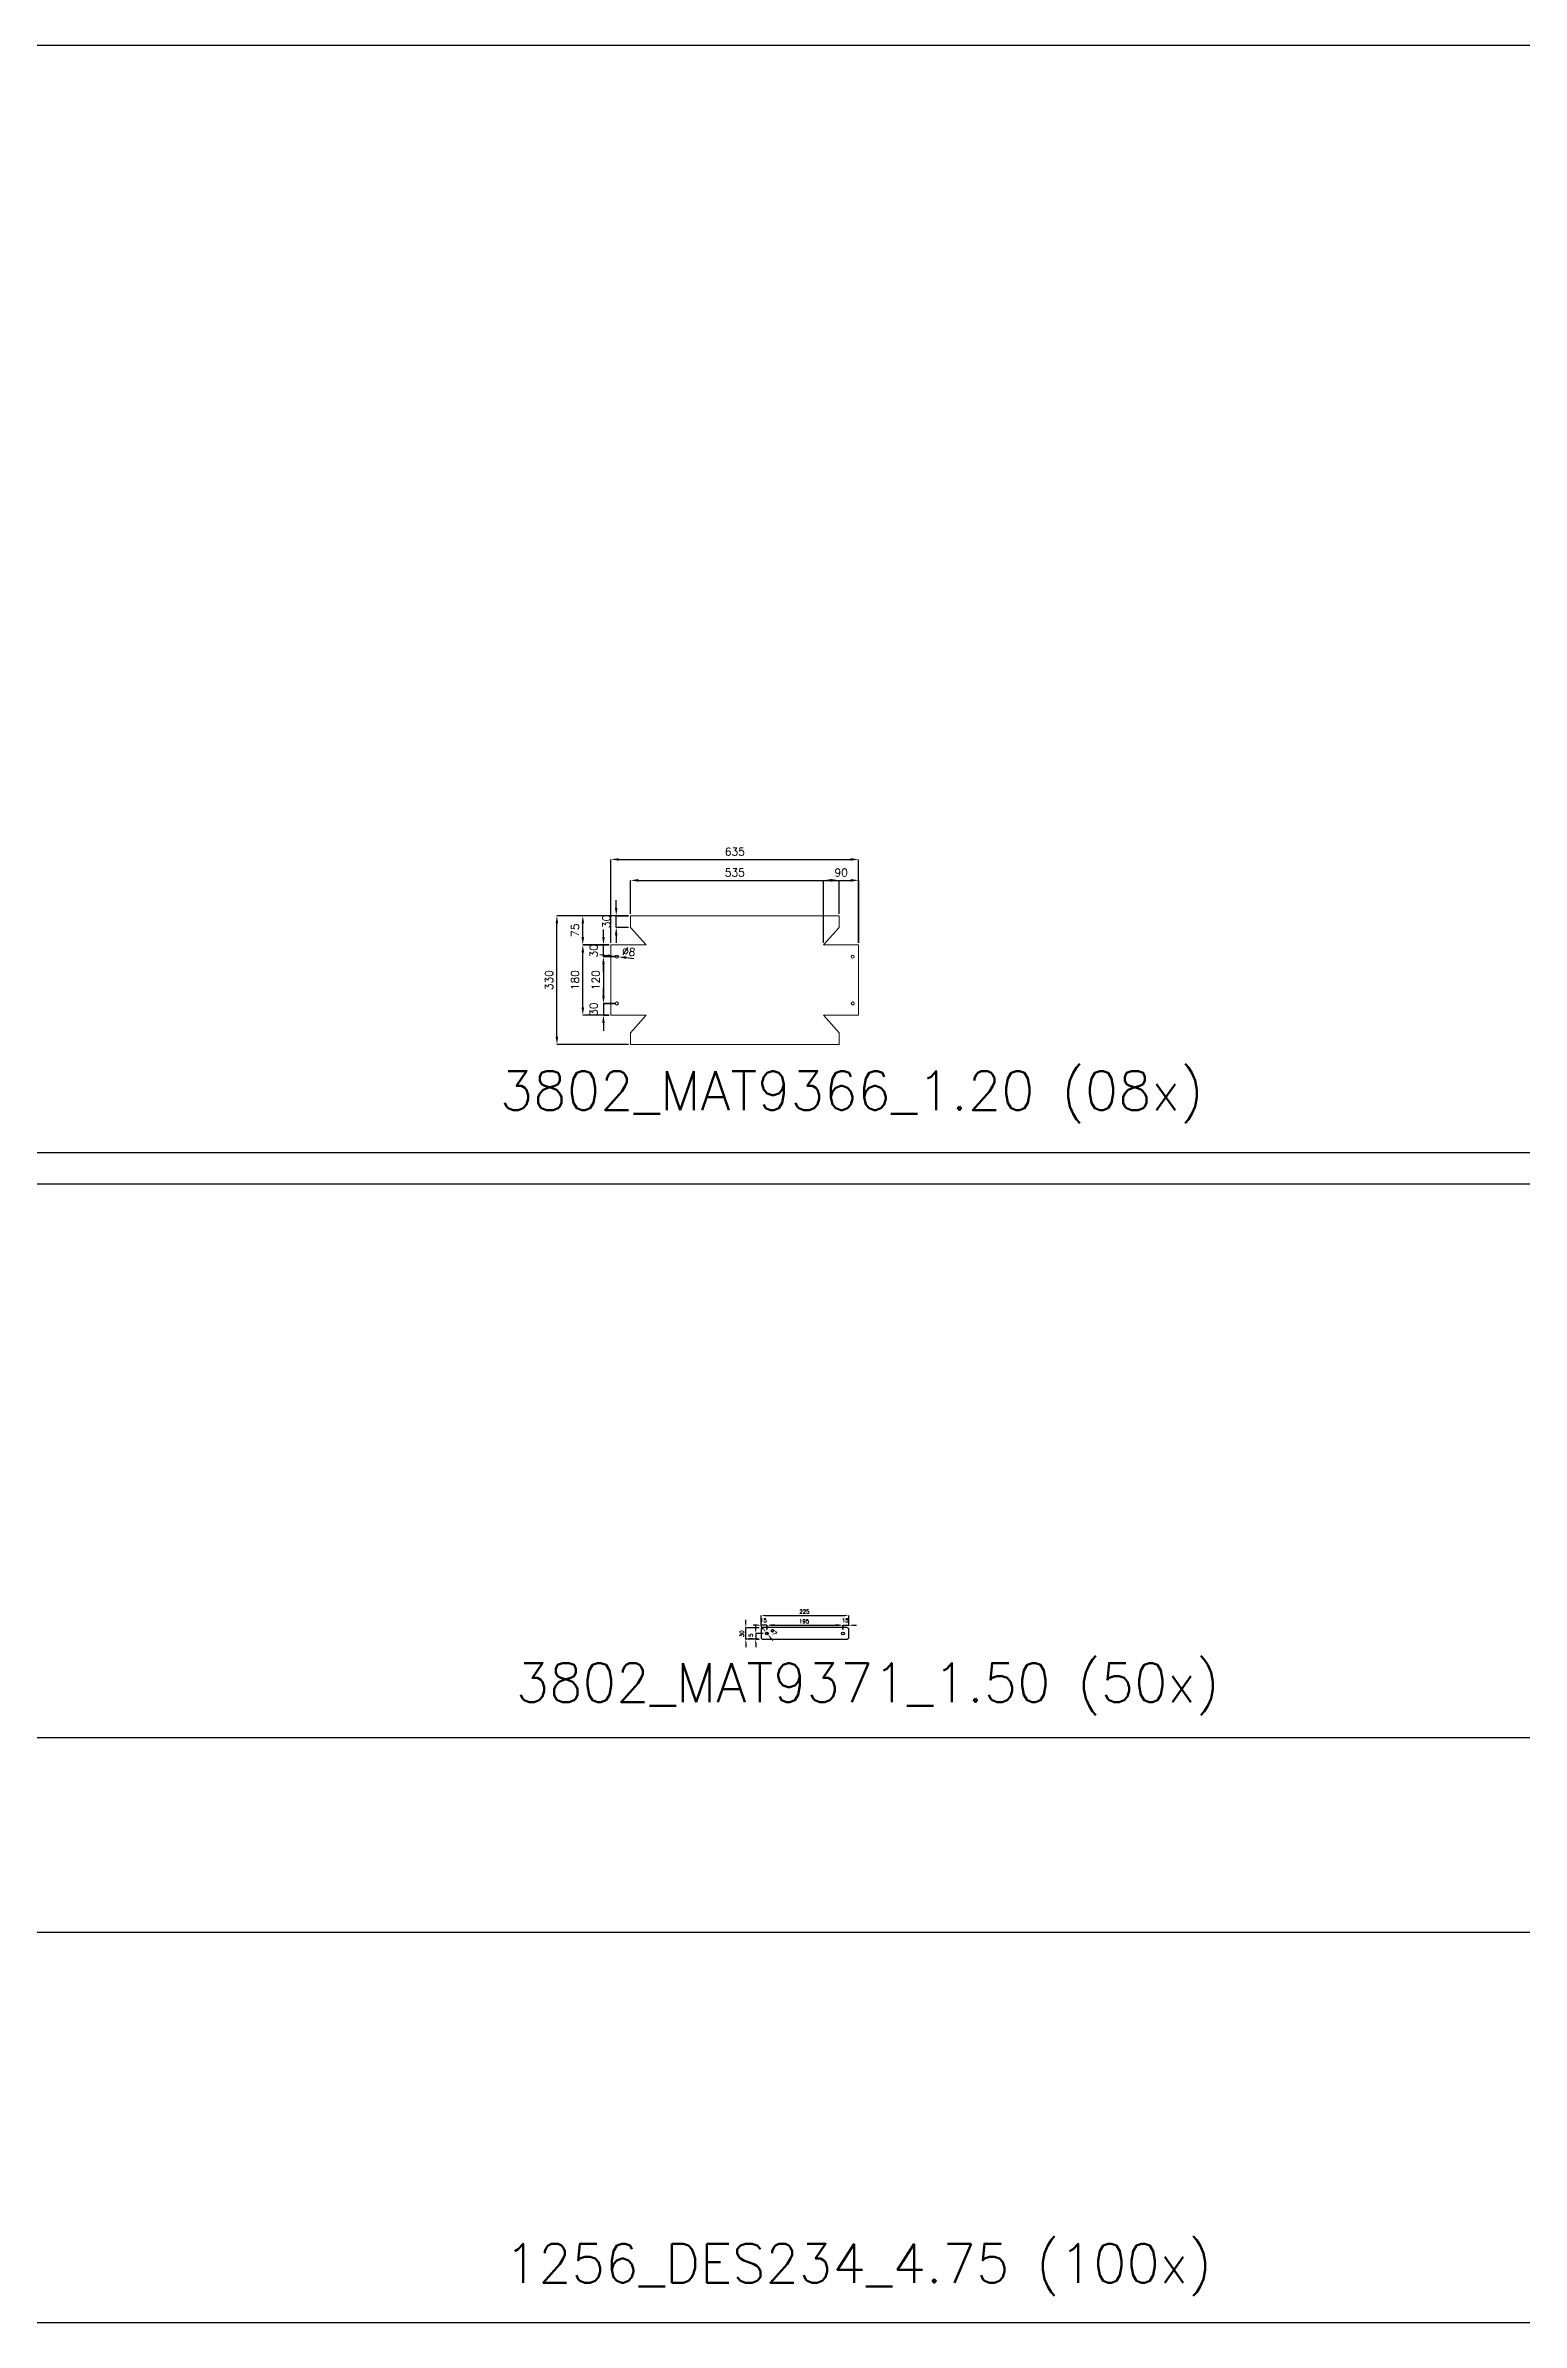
# Model space of a CAD drawing. Header units: millimetres. Extents: x 9334 to 102743, y -10636 to 13312.
# Drawn here: x 28252 to 32036, y 7432 to 13269 of the extents above; entities that cross this region are included whole.
import ezdxf

# ---------------------------------------------------------------- set-up
doc = ezdxf.new("R2010")
doc.units = ezdxf.units.MM
doc.header["$MEASUREMENT"] = 0
for name, color, linetype in [('#1.20', 40, 'Continuous'), ('#1.50', 6, 'Continuous'), ('#2.65', 9, 'Continuous'), ('CONTORNO', 1, 'Continuous'), ('COTAS', 2, 'Continuous'), ('TEXTO', 3, 'Continuous')]:
    doc.layers.add(name, color=color, linetype=linetype)
doc.styles.add('ROMANS', font='romans')

# ---------------------------------------------------------------- blocks, each defined once
blk = doc.blocks.new('A$Cab82360c')
at = {"color": 0, "linetype": 'Continuous', "lineweight": 0, "extrusion": (1.22465e-16, 1, -2.22045e-16)}
for p, q in [((50, 135), (50, 165)), ((50, 165), (585, 165)), ((90, 90), (50, 135)), ((585, 135), (545, 90)), ((585, 165), (585, 135)), ((0, -90), (0, 90)), ((0, 90), (90, 90)), ((545, 90), (635, 90)), ((635, 90), (635, -90)), ((90, -90), (0, -90)), ((50, -135), (90, -90)), ((635, -90), (545, -90)), ((545, -90), (585, -135)), ((50, -165), (50, -135)), ((585, -165), (50, -165)), ((585, -135), (585, -165))]:
    blk.add_line(p, q, dxfattribs=at)
at = {"color": 0, "linetype": 'Continuous', "lineweight": 0, "extrusion": (-2.71926e-32, -2.22045e-16, -1)}
for centre in [(-15, 60), (-620, 60), (-15, -60), (-620, -60)]:
    blk.add_circle(centre, 4, dxfattribs=at)

msp = doc.modelspace()

# ---------------------------------------------------------------- linework, layer by layer
at = {"layer": '#1.20'}
for p, q in [((102742.5, 13269.1), (20159.6, 13269.1)), ((20159.6, 10430.9), (102742.5, 10430.9))]:
    msp.add_line(p, q, dxfattribs=at)
at = {"layer": '#1.50'}
for p, q in [((102734.9, 10349.8), (20159.6, 10349.8)), ((20159.6, 8931.2), (102734.9, 8931.2))]:
    msp.add_line(p, q, dxfattribs=at)
at = {"layer": '#2.65'}
msp.add_lwpolyline([(20159.6, 7431.5), (102727.3, 7431.5), (102727.3, 8431.2), (20159.6, 8431.2)], close=True, dxfattribs=at)
at = {"layer": 'CONTORNO', "color": 2}
for p, q in [((29701.6, 10968.2), (29701.6, 11182.5)), ((29721.6, 11182.5), (30316.6, 11182.5)), ((29751.6, 11043.2), (29751.6, 11128.8)), ((30246.6, 10968.2), (30246.6, 11128.8)), ((30286.6, 11043.2), (30286.6, 11128.8)), ((29746.6, 11038.2), (29562.9, 11038.2)), ((29715, 11058.2), (29715, 11078.2)), ((29562.9, 10728.2), (29562.9, 11018.2)), ((29629.3, 10983.2), (29629.3, 11018.2)), ((29682.3, 10983.2), (29682.3, 11003.2)), ((29715, 10988.2), (29715, 10968.2)), ((29629.3, 10803.2), (29629.3, 10943.2)), ((29692.8, 10935.7), (29672.9, 10937.9)), ((29712.7, 10933.6), (29720.6, 10932.8)), ((29740.5, 10930.7), (29760.4, 10928.5)), ((29682.3, 10763.2), (29682.3, 10743.2))]:
    msp.add_line(p, q, dxfattribs=at)
at = {"layer": 'CONTORNO'}
for p, q in [((30047.4, 9223.2), (30047.4, 9233.2)), ((30096.5, 9244), (30301.5, 9244)), ((30047.4, 9173.2), (30047.4, 9163.2)), ((30076.5, 9219.2), (30066.5, 9219.2)), ((30072.7, 9208.2), (30072.7, 9218.2)), ((30072.7, 9173.2), (30072.7, 9163.2)), ((30093, 9208.7), (30086.6, 9216.4)), ((30099.3, 9200.9), (30103.7, 9195.5)), ((30110, 9187.7), (30116.3, 9180)), ((30321.5, 9219.2), (30331.5, 9219.2))]:
    msp.add_line(p, q, dxfattribs=at)
at = {"layer": 'CONTORNO', "color": 2}
for points in [[(30336.6, 11128.8), (30336.6, 10968.2), (30336.6, 11182.5)], [(29771.6, 11128.8), (30266.6, 11128.8), (30316.6, 11128.8)], [(29746.6, 11008.2), (29715, 11008.2), (29715, 11038.2), (29746.6, 11038.2), (29629.3, 11038.2)], [(29682.3, 10933.2), (29711.6, 10933.2), (29682.3, 10933.2), (29682.3, 10963.2), (29696.6, 10963.2), (29629.3, 10963.2), (29696.6, 10963.2)], [(29682.3, 10893.2), (29682.3, 10913.2), (29682.3, 10833.2), (29682.3, 10853.2)], [(29682.3, 10813.2), (29711.6, 10813.2), (29682.3, 10813.2), (29682.3, 10783.2), (29696.6, 10783.2), (29629.3, 10783.2)]]:
    msp.add_lwpolyline(points, dxfattribs=at)
at = {"layer": 'CONTORNO'}
for points in [[(30101.5, 9219.2), (30101.5, 9208.2), (30101.5, 9219.2), (30086.5, 9219.2), (30086.5, 9218.2), (30086.5, 9244)], [(30296.5, 9219.2), (30296.5, 9208.2), (30296.5, 9219.2), (30311.5, 9219.2), (30311.5, 9218.2), (30311.5, 9244)], [(30091.5, 9198.2), (30072.7, 9198.2), (30072.7, 9183.2), (30081.5, 9183.2), (30047.4, 9183.2), (30047.4, 9213.2), (30081.5, 9213.2)], [(30121.5, 9219.2), (30111.5, 9219.2), (30286.5, 9219.2), (30276.5, 9219.2)]]:
    msp.add_lwpolyline(points, dxfattribs=at)
msp.add_lwpolyline([(30306.5, 9213.2), (30091.5, 9213.2, 0.414214), (30086.5, 9208.2), (30086.5, 9188.2, 0.414214), (30091.5, 9183.2), (30306.5, 9183.2, 0.414214), (30311.5, 9188.2), (30311.5, 9208.2, 0.414214)], format="xyb", close=True, dxfattribs=at)
for centre in [(30101.5, 9198.2), (30296.5, 9198.2)]:
    msp.add_circle(centre, 3.5, dxfattribs=at)
at = {"layer": 'CONTORNO', "color": 2}
for points in [[(29721.6, 11185.8), (29721.6, 11179.1), (29701.6, 11182.5)], [(30316.6, 11179.1), (30316.6, 11185.8), (30336.6, 11182.5)], [(29771.6, 11132.2), (29771.6, 11125.5), (29751.6, 11128.8)], [(30266.6, 11132.2), (30266.6, 11125.5), (30246.6, 11128.8)], [(30266.6, 11125.5), (30266.6, 11132.2), (30286.6, 11128.8)], [(30316.6, 11125.5), (30316.6, 11132.2), (30336.6, 11128.8)], [(29566.3, 11018.2), (29559.6, 11018.2), (29562.9, 11038.2)], [(29632.7, 11018.2), (29626, 11018.2), (29629.3, 11038.2)], [(29711.6, 11058.2), (29718.3, 11058.2), (29715, 11038.2)], [(29626, 10983.2), (29632.7, 10983.2), (29629.3, 10963.2)], [(29679, 10983.2), (29685.6, 10983.2), (29682.3, 10963.2)], [(29718.3, 10988.2), (29711.6, 10988.2), (29715, 11008.2)], [(29632.7, 10943.2), (29626, 10943.2), (29629.3, 10963.2)], [(29685.6, 10913.2), (29679, 10913.2), (29682.3, 10933.2)], [(29685.6, 10913.2), (29679, 10913.2), (29682.3, 10933.2)], [(29692.4, 10932.4), (29693.1, 10939.1), (29712.7, 10933.6)], [(29740.8, 10934), (29740.1, 10927.3), (29720.6, 10932.8)], [(29626, 10803.2), (29632.7, 10803.2), (29629.3, 10783.2)], [(29679, 10833.2), (29685.6, 10833.2), (29682.3, 10813.2)], [(29679, 10833.2), (29685.6, 10833.2), (29682.3, 10813.2)], [(29685.6, 10763.2), (29679, 10763.2), (29682.3, 10783.2)], [(29559.6, 10728.2), (29566.3, 10728.2), (29562.9, 10708.2)]]:
    msp.add_solid(points, dxfattribs=at)
at = {"layer": 'CONTORNO'}
for points in [[(30096.5, 9245.7), (30096.5, 9242.4), (30086.5, 9244)], [(30301.5, 9242.4), (30301.5, 9245.7), (30311.5, 9244)], [(30045.8, 9223.2), (30049.1, 9223.2), (30047.4, 9213.2)], [(30049.1, 9173.2), (30045.8, 9173.2), (30047.4, 9183.2)], [(30071, 9208.2), (30074.3, 9208.2), (30072.7, 9198.2)], [(30074.3, 9173.2), (30071, 9173.2), (30072.7, 9183.2)], [(30076.5, 9217.5), (30076.5, 9220.9), (30086.5, 9219.2)], [(30091.7, 9207.6), (30094.2, 9209.7), (30099.3, 9200.9)], [(30111.5, 9220.9), (30111.5, 9217.5), (30101.5, 9219.2)], [(30111.5, 9220.9), (30111.5, 9217.5), (30101.5, 9219.2)], [(30111.3, 9188.8), (30108.7, 9186.7), (30103.7, 9195.5)], [(30286.5, 9217.5), (30286.5, 9220.9), (30296.5, 9219.2)], [(30286.5, 9217.5), (30286.5, 9220.9), (30296.5, 9219.2)], [(30321.5, 9220.9), (30321.5, 9217.5), (30311.5, 9219.2)]]:
    msp.add_solid(points, dxfattribs=at)
at = {"layer": 'COTAS', "color": 2}
msp.add_line((29746.6, 10708.2), (29562.9, 10708.2), dxfattribs=at)

# ---------------------------------------------------------------- block references
at = {"layer": 'CONTORNO'}
msp.add_blockref('A$Cab82360c', (29701.6, 10873.2, 336.7), dxfattribs=at)

# ---------------------------------------------------------------- texts
at = {"layer": 'CONTORNO', "style": 'ROMANS'}
for s, p in [('15', (30083.7, 9226.7)), ('225', (30184.7, 9249)), ('195', (30184, 9224.2)), ('15', (30293.7, 9226.7))]:
    msp.add_text(s, height=10, dxfattribs=at).set_placement(p)
for s, rotation, p in [('30', 90, (30042.4, 9188.7)), ('15', 90, (30065.2, 9180.4)), ('∅7', 309.19295, (30109.5, 9205))]:
    msp.add_text(s, height=10, rotation=rotation, dxfattribs=at).set_placement(p)
at = {"layer": 'CONTORNO', "color": 3, "char_height": 20, "attachment_point": 5, "style": 'ROMANS'}
for s, insert in [('\\A1;635', (30019.1, 11202.5)), ('\\A1;535', (30019.1, 11148.8)), ('\\A1;90', (30291.6, 11148.8))]:
    msp.add_mtext(s, dxfattribs=dict(at, insert=insert))
for s, insert, rotation in [('\\A1;30', (29690, 11023.2), 90), ('\\A1;75', (29609.3, 11000.7), 90), ('\\A1;30', (29657.3, 10948.2), 90), ('\\A1;%%c8', (29747.1, 10946.1), 353.9082), ('\\A1;330', (29542.9, 10873.2), 90), ('\\A1;180', (29609.3, 10873.2), 90), ('\\A1;120', (29662.3, 10873.2), 90), ('\\A1;30', (29657.3, 10798.2), 90)]:
    msp.add_mtext(s, dxfattribs=dict(at, insert=insert, rotation=rotation))
at = {"layer": 'TEXTO', "color": 4, "style": 'ROMANS'}
for s, p in [('3802_MAT9366_1.20 (08x)', (29416.5, 10539.7)), ('3802_MAT9371_1.50 (50x)', (29457.4, 9022)), ('1256_DES234_4.75 (100x)', (29429.2, 7533.4))]:
    msp.add_text(s, height=100, dxfattribs=at).set_placement(p)

doc.saveas('drawing.dxf')
